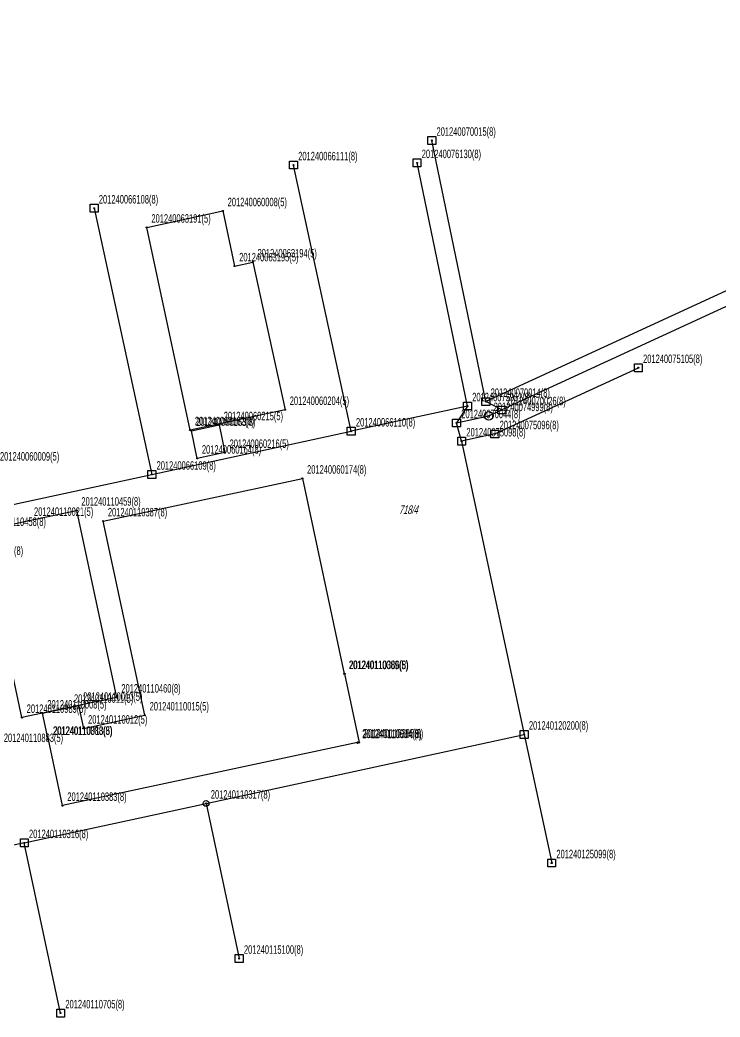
# Model space of a CAD drawing. Extents: x 4375363 to 4375747, y 5360877 to 5361205.
# Drawn here: x 4375459.9 to 4375608, y 5360991.2 to 5361202.2 of the extents above; entities that cross this region are included whole.
import ezdxf

# ---------------------------------------------------------------- set-up
doc = ezdxf.new("R2010")
doc.units = 0
doc.linetypes.add('AUSGEZOGEN', pattern=[0])
for name, color, linetype in [('FLST_1K_NR', 30, 'AUSGEZOGEN'), ('GEB_HAUPT', 50, 'AUSGEZOGEN'), ('GRE_FLST', 10, 'AUSGEZOGEN'), ('PKT_D', 162, 'AUSGEZOGEN'), ('PKT_G', 7, 'AUSGEZOGEN'), ('PKT_NUMMER', 255, 'AUSGEZOGEN')]:
    doc.layers.add(name, color=color, linetype=linetype)

# ---------------------------------------------------------------- blocks, each defined once
blk = doc.blocks.new('SYM010')
at = {"layer": 'PKT_G'}
for p, q in [((-0.83, -0.83), (-0.83, 0.83)), ((-0.83, 0.83), (0.83, 0.83)), ((0.83, 0.83), (0.83, -0.83)), ((0.83, -0.83), (-0.83, -0.83))]:
    blk.add_line(p, q, dxfattribs=at)
blk = doc.blocks.new('SYM000')
at = {"layer": 'PKT_G'}
blk.add_circle((0, 0), 0.61, dxfattribs=at)
blk = doc.blocks.new('SYM019')
at = {"layer": 'PKT_G'}
blk.add_circle((0, 0), 0.09, dxfattribs=at)
blk = doc.blocks.new('D_SYM019')
at = {"layer": 'PKT_D'}
blk.add_circle((0, 0), 0.09, dxfattribs=at)
blk = doc.blocks.new('SYM003')
at = {"layer": 'PKT_G'}
blk.add_circle((0, 0), 0.91, dxfattribs=at)
blk = doc.blocks.new('PKT_NR_SYM')
at = {"layer": 'PKT_NUMMER'}
blk.add_circle((0, 0), 0.11, dxfattribs=at)
blk = doc.blocks.new('PKT_NR_SYM_8')
at = {"layer": 'PKT_NUMMER'}
blk.add_blockref('PKT_NR_SYM', (0, 0), dxfattribs=at)
at = {"layer": 'PKT_NUMMER', "width": 0.66}
blk.add_text('201240110705(8)', height=1.8, dxfattribs=at).set_placement((1, 1))
blk = doc.blocks.new('PKT_NR_SYM_27')
at = {"layer": 'PKT_NUMMER'}
blk.add_blockref('PKT_NR_SYM', (0, 0), dxfattribs=at)
at = {"layer": 'PKT_NUMMER', "width": 0.66}
blk.add_text('201240115100(8)', height=1.8, dxfattribs=at).set_placement((1, 1))
blk = doc.blocks.new('PKT_NR_SYM_36')
at = {"layer": 'PKT_NUMMER'}
blk.add_blockref('PKT_NR_SYM', (0, 0), dxfattribs=at)
at = {"layer": 'PKT_NUMMER', "width": 0.66}
blk.add_text('201240110316(8)', height=1.8, dxfattribs=at).set_placement((1, 1))
blk = doc.blocks.new('PKT_NR_SYM_39')
at = {"layer": 'PKT_NUMMER'}
blk.add_blockref('PKT_NR_SYM', (0, 0), dxfattribs=at)
at = {"layer": 'PKT_NUMMER', "width": 0.66}
blk.add_text('201240110317(8)', height=1.8, dxfattribs=at).set_placement((1, 1))
blk = doc.blocks.new('PKT_NR_SYM_42')
at = {"layer": 'PKT_NUMMER'}
blk.add_blockref('PKT_NR_SYM', (0, 0), dxfattribs=at)
at = {"layer": 'PKT_NUMMER', "width": 0.66}
blk.add_text('201240110460(8)', height=1.8, dxfattribs=at).set_placement((1, 1))
blk = doc.blocks.new('PKT_NR_SYM_43')
at = {"layer": 'PKT_NUMMER'}
blk.add_blockref('PKT_NR_SYM', (0, 0), dxfattribs=at)
at = {"layer": 'PKT_NUMMER', "width": 0.66}
blk.add_text('201240110459(8)', height=1.8, dxfattribs=at).set_placement((1, 1))
blk = doc.blocks.new('PKT_NR_SYM_44')
at = {"layer": 'PKT_NUMMER'}
blk.add_blockref('PKT_NR_SYM', (0, 0), dxfattribs=at)
at = {"layer": 'PKT_NUMMER', "width": 0.66}
blk.add_text('201240110458(8)', height=1.8, dxfattribs=at).set_placement((1, 1))
blk = doc.blocks.new('PKT_NR_SYM_45')
at = {"layer": 'PKT_NUMMER'}
blk.add_blockref('PKT_NR_SYM', (0, 0), dxfattribs=at)
at = {"layer": 'PKT_NUMMER', "width": 0.66}
blk.add_text('201240110989(5)', height=1.8, dxfattribs=at).set_placement((1, 1))
blk = doc.blocks.new('PKT_NR_SYM_48')
at = {"layer": 'PKT_NUMMER'}
blk.add_blockref('PKT_NR_SYM', (0, 0), dxfattribs=at)
at = {"layer": 'PKT_NUMMER', "width": 0.66}
blk.add_text('201240110344(8)', height=1.8, dxfattribs=at).set_placement((1, 1))
blk = doc.blocks.new('PKT_NR_SYM_51')
at = {"layer": 'PKT_NUMMER'}
blk.add_blockref('PKT_NR_SYM', (0, 0), dxfattribs=at)
at = {"layer": 'PKT_NUMMER', "width": 0.66}
blk.add_text('201240110883(5)', height=1.8, dxfattribs=at).set_placement((1, 1))
blk = doc.blocks.new('PKT_NR_SYM_54')
at = {"layer": 'PKT_NUMMER'}
blk.add_blockref('PKT_NR_SYM', (0, 0), dxfattribs=at)
at = {"layer": 'PKT_NUMMER', "width": 0.66}
blk.add_text('201240110383(8)', height=1.8, dxfattribs=at).set_placement((1, 1))
blk = doc.blocks.new('PKT_NR_SYM_55')
at = {"layer": 'PKT_NUMMER'}
blk.add_blockref('PKT_NR_SYM', (0, 0), dxfattribs=at)
at = {"layer": 'PKT_NUMMER', "width": 0.66}
blk.add_text('201240110008(5)', height=1.8, dxfattribs=at).set_placement((1, 1))
blk = doc.blocks.new('PKT_NR_SYM_56')
at = {"layer": 'PKT_NUMMER'}
blk.add_blockref('PKT_NR_SYM', (0, 0), dxfattribs=at)
at = {"layer": 'PKT_NUMMER', "width": 0.66}
blk.add_text('201240110009(5)', height=1.8, dxfattribs=at).set_placement((1, 1))
blk = doc.blocks.new('PKT_NR_SYM_57')
at = {"layer": 'PKT_NUMMER'}
blk.add_blockref('PKT_NR_SYM', (0, 0), dxfattribs=at)
at = {"layer": 'PKT_NUMMER', "width": 0.66}
blk.add_text('201240110010(5)', height=1.8, dxfattribs=at).set_placement((1, 1))
blk = doc.blocks.new('PKT_NR_SYM_58')
at = {"layer": 'PKT_NUMMER'}
blk.add_blockref('PKT_NR_SYM', (0, 0), dxfattribs=at)
at = {"layer": 'PKT_NUMMER', "width": 0.66}
blk.add_text('201240110384(8)', height=1.8, dxfattribs=at).set_placement((1, 1))
blk = doc.blocks.new('PKT_NR_SYM_59')
at = {"layer": 'PKT_NUMMER'}
blk.add_blockref('PKT_NR_SYM', (0, 0), dxfattribs=at)
at = {"layer": 'PKT_NUMMER', "width": 0.66}
blk.add_text('201240110385(8)', height=1.8, dxfattribs=at).set_placement((1, 1))
blk = doc.blocks.new('PKT_NR_SYM_60')
at = {"layer": 'PKT_NUMMER'}
blk.add_blockref('PKT_NR_SYM', (0, 0), dxfattribs=at)
at = {"layer": 'PKT_NUMMER', "width": 0.66}
blk.add_text('201240110011(5)', height=1.8, dxfattribs=at).set_placement((1, 1))
blk = doc.blocks.new('PKT_NR_SYM_61')
at = {"layer": 'PKT_NUMMER'}
blk.add_blockref('PKT_NR_SYM', (0, 0), dxfattribs=at)
at = {"layer": 'PKT_NUMMER', "width": 0.66}
blk.add_text('201240110012(5)', height=1.8, dxfattribs=at).set_placement((1, 1))
blk = doc.blocks.new('PKT_NR_SYM_62')
at = {"layer": 'PKT_NUMMER'}
blk.add_blockref('PKT_NR_SYM', (0, 0), dxfattribs=at)
at = {"layer": 'PKT_NUMMER', "width": 0.66}
blk.add_text('201240110386(8)', height=1.8, dxfattribs=at).set_placement((1, 1))
blk = doc.blocks.new('PKT_NR_SYM_63')
at = {"layer": 'PKT_NUMMER'}
blk.add_blockref('PKT_NR_SYM', (0, 0), dxfattribs=at)
at = {"layer": 'PKT_NUMMER', "width": 0.66}
blk.add_text('201240110013(5)', height=1.8, dxfattribs=at).set_placement((1, 1))
blk = doc.blocks.new('PKT_NR_SYM_64')
at = {"layer": 'PKT_NUMMER'}
blk.add_blockref('PKT_NR_SYM', (0, 0), dxfattribs=at)
at = {"layer": 'PKT_NUMMER', "width": 0.66}
blk.add_text('201240110014(5)', height=1.8, dxfattribs=at).set_placement((1, 1))
blk = doc.blocks.new('PKT_NR_SYM_65')
at = {"layer": 'PKT_NUMMER'}
blk.add_blockref('PKT_NR_SYM', (0, 0), dxfattribs=at)
at = {"layer": 'PKT_NUMMER', "width": 0.66}
blk.add_text('201240110015(5)', height=1.8, dxfattribs=at).set_placement((1, 1))
blk = doc.blocks.new('PKT_NR_SYM_66')
at = {"layer": 'PKT_NUMMER'}
blk.add_blockref('PKT_NR_SYM', (0, 0), dxfattribs=at)
at = {"layer": 'PKT_NUMMER', "width": 0.66}
blk.add_text('201240110387(8)', height=1.8, dxfattribs=at).set_placement((1, 1))
blk = doc.blocks.new('PKT_NR_SYM_67')
at = {"layer": 'PKT_NUMMER'}
blk.add_blockref('PKT_NR_SYM', (0, 0), dxfattribs=at)
at = {"layer": 'PKT_NUMMER', "width": 0.66}
blk.add_text('201240110388(8)', height=1.8, dxfattribs=at).set_placement((1, 1))
blk = doc.blocks.new('PKT_NR_SYM_76')
at = {"layer": 'PKT_NUMMER'}
blk.add_blockref('PKT_NR_SYM', (0, 0), dxfattribs=at)
at = {"layer": 'PKT_NUMMER', "width": 0.66}
blk.add_text('201240110021(5)', height=1.8, dxfattribs=at).set_placement((1, 1))
blk = doc.blocks.new('PKT_NR_SYM_77')
at = {"layer": 'PKT_NUMMER'}
blk.add_blockref('PKT_NR_SYM', (0, 0), dxfattribs=at)
at = {"layer": 'PKT_NUMMER', "width": 0.66}
blk.add_text('201240125099(8)', height=1.8, dxfattribs=at).set_placement((1, 1))
blk = doc.blocks.new('PKT_NR_SYM_78')
at = {"layer": 'PKT_NUMMER'}
blk.add_blockref('PKT_NR_SYM', (0, 0), dxfattribs=at)
at = {"layer": 'PKT_NUMMER', "width": 0.66}
blk.add_text('201240120200(8)', height=1.8, dxfattribs=at).set_placement((1, 1))
blk = doc.blocks.new('PKT_NR_SYM_79')
at = {"layer": 'PKT_NUMMER'}
blk.add_blockref('PKT_NR_SYM', (0, 0), dxfattribs=at)
at = {"layer": 'PKT_NUMMER', "width": 0.66}
blk.add_text('201240063195(5)', height=1.8, dxfattribs=at).set_placement((1, 1))
blk = doc.blocks.new('PKT_NR_SYM_80')
at = {"layer": 'PKT_NUMMER'}
blk.add_blockref('PKT_NR_SYM', (0, 0), dxfattribs=at)
at = {"layer": 'PKT_NUMMER', "width": 0.66}
blk.add_text('201240063194(5)', height=1.8, dxfattribs=at).set_placement((1, 1))
blk = doc.blocks.new('PKT_NR_SYM_81')
at = {"layer": 'PKT_NUMMER'}
blk.add_blockref('PKT_NR_SYM', (0, 0), dxfattribs=at)
at = {"layer": 'PKT_NUMMER', "width": 0.66}
blk.add_text('201240066111(8)', height=1.8, dxfattribs=at).set_placement((1, 1))
blk = doc.blocks.new('PKT_NR_SYM_82')
at = {"layer": 'PKT_NUMMER'}
blk.add_blockref('PKT_NR_SYM', (0, 0), dxfattribs=at)
at = {"layer": 'PKT_NUMMER', "width": 0.66}
blk.add_text('201240066110(8)', height=1.8, dxfattribs=at).set_placement((1, 1))
blk = doc.blocks.new('PKT_NR_SYM_89')
at = {"layer": 'PKT_NUMMER'}
blk.add_blockref('PKT_NR_SYM', (0, 0), dxfattribs=at)
at = {"layer": 'PKT_NUMMER', "width": 0.66}
blk.add_text('201240066108(8)', height=1.8, dxfattribs=at).set_placement((1, 1))
blk = doc.blocks.new('PKT_NR_SYM_92')
at = {"layer": 'PKT_NUMMER'}
blk.add_blockref('PKT_NR_SYM', (0, 0), dxfattribs=at)
at = {"layer": 'PKT_NUMMER', "width": 0.66}
blk.add_text('201240060009(5)', height=1.8, dxfattribs=at).set_placement((1, 1))
blk = doc.blocks.new('PKT_NR_SYM_95')
at = {"layer": 'PKT_NUMMER'}
blk.add_blockref('PKT_NR_SYM', (0, 0), dxfattribs=at)
at = {"layer": 'PKT_NUMMER', "width": 0.66}
blk.add_text('201240066109(8)', height=1.8, dxfattribs=at).set_placement((1, 1))
blk = doc.blocks.new('PKT_NR_SYM_97')
at = {"layer": 'PKT_NUMMER'}
blk.add_blockref('PKT_NR_SYM', (0, 0), dxfattribs=at)
at = {"layer": 'PKT_NUMMER', "width": 0.66}
blk.add_text('201240060164(8)', height=1.8, dxfattribs=at).set_placement((1, 1))
blk = doc.blocks.new('PKT_NR_SYM_98')
at = {"layer": 'PKT_NUMMER'}
blk.add_blockref('PKT_NR_SYM', (0, 0), dxfattribs=at)
at = {"layer": 'PKT_NUMMER', "width": 0.66}
blk.add_text('201240060163(8)', height=1.8, dxfattribs=at).set_placement((1, 1))
blk = doc.blocks.new('PKT_NR_SYM_99')
at = {"layer": 'PKT_NUMMER'}
blk.add_blockref('PKT_NR_SYM', (0, 0), dxfattribs=at)
at = {"layer": 'PKT_NUMMER', "width": 0.66}
blk.add_text('201240060162(8)', height=1.8, dxfattribs=at).set_placement((1, 1))
blk = doc.blocks.new('PKT_NR_SYM_100')
at = {"layer": 'PKT_NUMMER'}
blk.add_blockref('PKT_NR_SYM', (0, 0), dxfattribs=at)
at = {"layer": 'PKT_NUMMER', "width": 0.66}
blk.add_text('201240060216(5)', height=1.8, dxfattribs=at).set_placement((1, 1))
blk = doc.blocks.new('PKT_NR_SYM_101')
at = {"layer": 'PKT_NUMMER'}
blk.add_blockref('PKT_NR_SYM', (0, 0), dxfattribs=at)
at = {"layer": 'PKT_NUMMER', "width": 0.66}
blk.add_text('201240060215(5)', height=1.8, dxfattribs=at).set_placement((1, 1))
blk = doc.blocks.new('PKT_NR_SYM_102')
at = {"layer": 'PKT_NUMMER'}
blk.add_blockref('PKT_NR_SYM', (0, 0), dxfattribs=at)
at = {"layer": 'PKT_NUMMER', "width": 0.66}
blk.add_text('201240060204(5)', height=1.8, dxfattribs=at).set_placement((1, 1))
blk = doc.blocks.new('PKT_NR_SYM_103')
at = {"layer": 'PKT_NUMMER'}
blk.add_blockref('PKT_NR_SYM', (0, 0), dxfattribs=at)
at = {"layer": 'PKT_NUMMER', "width": 0.66}
blk.add_text('201240063191(5)', height=1.8, dxfattribs=at).set_placement((1, 1))
blk = doc.blocks.new('PKT_NR_SYM_104')
at = {"layer": 'PKT_NUMMER'}
blk.add_blockref('PKT_NR_SYM', (0, 0), dxfattribs=at)
at = {"layer": 'PKT_NUMMER', "width": 0.66}
blk.add_text('201240060008(5)', height=1.8, dxfattribs=at).set_placement((1, 1))
blk = doc.blocks.new('PKT_NR_SYM_109')
at = {"layer": 'PKT_NUMMER'}
blk.add_blockref('PKT_NR_SYM', (0, 0), dxfattribs=at)
at = {"layer": 'PKT_NUMMER', "width": 0.66}
blk.add_text('201240060174(8)', height=1.8, dxfattribs=at).set_placement((1, 1))
blk = doc.blocks.new('PKT_NR_SYM_110')
at = {"layer": 'PKT_NUMMER'}
blk.add_blockref('PKT_NR_SYM', (0, 0), dxfattribs=at)
at = {"layer": 'PKT_NUMMER', "width": 0.66}
blk.add_text('201240076130(8)', height=1.8, dxfattribs=at).set_placement((1, 1))
blk = doc.blocks.new('PKT_NR_SYM_111')
at = {"layer": 'PKT_NUMMER'}
blk.add_blockref('PKT_NR_SYM', (0, 0), dxfattribs=at)
at = {"layer": 'PKT_NUMMER', "width": 0.66}
blk.add_text('201240075951(8)', height=1.8, dxfattribs=at).set_placement((1, 1))
blk = doc.blocks.new('PKT_NR_SYM_114')
at = {"layer": 'PKT_NUMMER'}
blk.add_blockref('PKT_NR_SYM', (0, 0), dxfattribs=at)
at = {"layer": 'PKT_NUMMER', "width": 0.66}
blk.add_text('201240075098(8)', height=1.8, dxfattribs=at).set_placement((1, 1))
blk = doc.blocks.new('PKT_NR_SYM_115')
at = {"layer": 'PKT_NUMMER'}
blk.add_blockref('PKT_NR_SYM', (0, 0), dxfattribs=at)
at = {"layer": 'PKT_NUMMER', "width": 0.66}
blk.add_text('201240075096(8)', height=1.8, dxfattribs=at).set_placement((1, 1))
blk = doc.blocks.new('PKT_NR_SYM_116')
at = {"layer": 'PKT_NUMMER'}
blk.add_blockref('PKT_NR_SYM', (0, 0), dxfattribs=at)
at = {"layer": 'PKT_NUMMER', "width": 0.66}
blk.add_text('201240075105(8)', height=1.8, dxfattribs=at).set_placement((1, 1))
blk = doc.blocks.new('PKT_NR_SYM_117')
at = {"layer": 'PKT_NUMMER'}
blk.add_blockref('PKT_NR_SYM', (0, 0), dxfattribs=at)
at = {"layer": 'PKT_NUMMER', "width": 0.66}
blk.add_text('201240070026(8)', height=1.8, dxfattribs=at).set_placement((1, 1))
blk = doc.blocks.new('PKT_NR_SYM_118')
at = {"layer": 'PKT_NUMMER'}
blk.add_blockref('PKT_NR_SYM', (0, 0), dxfattribs=at)
at = {"layer": 'PKT_NUMMER', "width": 0.66}
blk.add_text('201240070015(8)', height=1.8, dxfattribs=at).set_placement((1, 1))
blk = doc.blocks.new('PKT_NR_SYM_119')
at = {"layer": 'PKT_NUMMER'}
blk.add_blockref('PKT_NR_SYM', (0, 0), dxfattribs=at)
at = {"layer": 'PKT_NUMMER', "width": 0.66}
blk.add_text('201240070014(8)', height=1.8, dxfattribs=at).set_placement((1, 1))
blk = doc.blocks.new('PKT_NR_SYM_120')
at = {"layer": 'PKT_NUMMER'}
blk.add_blockref('PKT_NR_SYM', (0, 0), dxfattribs=at)
at = {"layer": 'PKT_NUMMER', "width": 0.66}
blk.add_text('201240070044(8)', height=1.8, dxfattribs=at).set_placement((1, 1))
blk = doc.blocks.new('PKT_NR_SYM_121')
at = {"layer": 'PKT_NUMMER'}
blk.add_blockref('PKT_NR_SYM', (0, 0), dxfattribs=at)
at = {"layer": 'PKT_NUMMER', "width": 0.66}
blk.add_text('201240074999(8)', height=1.8, dxfattribs=at).set_placement((1, 1))

msp = doc.modelspace()

# ---------------------------------------------------------------- linework, layer by layer
at = {"layer": 'GEB_HAUPT'}
for p, q in [((4375486.72, 5361158.29), (4375502.86, 5361161.77)), ((4375502.86, 5361161.77), (4375505.3, 5361150.1)), ((4375495.91, 5361115.41), (4375486.72, 5361158.29)), ((4375505.3, 5361150.1), (4375509.18, 5361150.94)), ((4375509.18, 5361150.94), (4375516, 5361119.7)), ((4375516, 5361119.7), (4375495.91, 5361115.41)), ((4375496.18, 5361115.25), (4375502.03, 5361116.48)), ((4375502.03, 5361116.48), (4375503.26, 5361110.62)), ((4375497.41, 5361109.4), (4375496.18, 5361115.25)), ((4375503.26, 5361110.62), (4375497.41, 5361109.4)), ((4375477.51, 5361096.12), (4375519.66, 5361105.16)), ((4375519.66, 5361105.16), (4375528.49, 5361063.79)), ((4375461.88, 5361096.24), (4375471.9, 5361098.39)), ((4375471.9, 5361098.39), (4375480.36, 5361058.82)), ((4375451.86, 5361094.1), (4375461.88, 5361096.24)), ((4375486.35, 5361055.04), (4375477.51, 5361096.12)), ((4375460.33, 5361054.53), (4375451.86, 5361094.1)), ((4375528.49, 5361063.79), (4375528.61, 5361063.81)), ((4375528.61, 5361063.81), (4375531.7, 5361049.29)), ((4375472.28, 5361057.09), (4375470.34, 5361056.67)), ((4375470.34, 5361056.67), (4375472.28, 5361057.09)), ((4375480.36, 5361058.82), (4375472.28, 5361057.09)), ((4375472.28, 5361057.09), (4375473.32, 5361052.25)), ((4375464.69, 5361055.45), (4375460.33, 5361054.53)), ((4375470.34, 5361056.67), (4375464.69, 5361055.45)), ((4375464.69, 5361055.45), (4375470.34, 5361056.67)), ((4375465.87, 5361049.87), (4375464.69, 5361055.45)), ((4375473.32, 5361052.25), (4375486.35, 5361055.04)), ((4375465.97, 5361049.88), (4375465.87, 5361049.87)), ((4375468.93, 5361035.9), (4375465.97, 5361049.88)), ((4375531.33, 5361049.27), (4375468.93, 5361035.9)), ((4375531.36, 5361049.18), (4375531.33, 5361049.27)), ((4375531.7, 5361049.29), (4375531.36, 5361049.18))]:
    msp.add_line(p, q, dxfattribs=at)
at = {"layer": 'GRE_FLST'}
for p, q in [((4375733.8, 5361202.21), (4375558.5, 5361121.42)), ((4375731.79, 5361197.98), (4375561.86, 5361119.66)), ((4375558.5, 5361121.42), (4375547.05, 5361176.69)), ((4375530, 5361115.15), (4375517.79, 5361171.49)), ((4375554.61, 5361120.49), (4375543.93, 5361171.96)), ((4375475.6, 5361162.35), (4375487.81, 5361106)), ((4375560.4, 5361114.58), (4375590.76, 5361128.58)), ((4375554.61, 5361120.49), (4375530, 5361115.15)), ((4375554.61, 5361120.49), (4375552.29, 5361116.91)), ((4375561.86, 5361119.66), (4375558.5, 5361121.42)), ((4375552.29, 5361116.91), (4375559.13, 5361118.4)), ((4375559.13, 5361118.4), (4375561.86, 5361119.66)), ((4375553.37, 5361113.05), (4375552.29, 5361116.91)), ((4375487.81, 5361106), (4375530, 5361115.15)), ((4375560.4, 5361114.58), (4375553.37, 5361113.05)), ((4375553.37, 5361113.05), (4375566.61, 5361050.97)), ((4375442.02, 5361096.06), (4375487.81, 5361106)), ((4375499.29, 5361036.37), (4375566.61, 5361050.97)), ((4375566.61, 5361050.97), (4375572.42, 5361023.76)), ((4375460.82, 5361028.02), (4375499.29, 5361036.37)), ((4375499.29, 5361036.37), (4375506.3, 5361003.54)), ((4375460.82, 5361028.02), (4375425.14, 5361020.28)), ((4375468.51, 5360991.98), (4375460.82, 5361028.02))]:
    msp.add_line(p, q, dxfattribs=at)

# ---------------------------------------------------------------- block references
at = {"layer": 'PKT_D'}
for p in [(4375502.86, 5361161.77), (4375486.72, 5361158.29), (4375505.3, 5361150.1), (4375509.18, 5361150.94), (4375516, 5361119.7), (4375502.03, 5361116.48), (4375503.26, 5361110.62), (4375461.88, 5361096.24), (4375528.49, 5361063.79), (4375472.28, 5361057.09), (4375464.69, 5361055.45), (4375470.34, 5361056.67), (4375486.35, 5361055.04), (4375460.33, 5361054.53), (4375473.32, 5361052.25), (4375465.97, 5361049.88), (4375531.33, 5361049.27)]:
    msp.add_blockref('D_SYM019', p, dxfattribs=at)
at = {"layer": 'PKT_G'}
for name, p in [('SYM010', (4375547.05, 5361176.69)), ('SYM010', (4375517.79, 5361171.49)), ('SYM010', (4375543.93, 5361171.96)), ('SYM010', (4375475.6, 5361162.35)), ('SYM010', (4375590.76, 5361128.58)), ('SYM010', (4375554.61, 5361120.49)), ('SYM010', (4375558.5, 5361121.42)), ('SYM010', (4375561.86, 5361119.66)), ('SYM003', (4375559.13, 5361118.4)), ('SYM010', (4375552.29, 5361116.91)), ('SYM019', (4375495.91, 5361115.41)), ('SYM019', (4375496.18, 5361115.25)), ('SYM010', (4375530, 5361115.15)), ('SYM010', (4375560.4, 5361114.58)), ('SYM010', (4375553.37, 5361113.05)), ('SYM019', (4375497.41, 5361109.4)), ('SYM010', (4375487.81, 5361106)), ('SYM019', (4375519.66, 5361105.16)), ('SYM019', (4375471.9, 5361098.39)), ('SYM019', (4375477.51, 5361096.12)), ('SYM019', (4375528.61, 5361063.81)), ('SYM019', (4375480.36, 5361058.82)), ('SYM010', (4375566.61, 5361050.97)), ('SYM019', (4375465.87, 5361049.87)), ('SYM019', (4375531.36, 5361049.18)), ('SYM019', (4375531.7, 5361049.29)), ('SYM019', (4375468.93, 5361035.9)), ('SYM000', (4375499.29, 5361036.37)), ('SYM010', (4375460.82, 5361028.02)), ('SYM010', (4375572.42, 5361023.76)), ('SYM010', (4375506.3, 5361003.54)), ('SYM010', (4375468.51, 5360991.98))]:
    msp.add_blockref(name, p, dxfattribs=at)
at = {"layer": 'PKT_NUMMER'}
for name, p in [('PKT_NR_SYM_118', (4375547.05, 5361176.69)), ('PKT_NR_SYM_81', (4375517.79, 5361171.49)), ('PKT_NR_SYM_110', (4375543.93, 5361171.96)), ('PKT_NR_SYM_89', (4375475.6, 5361162.35)), ('PKT_NR_SYM_104', (4375502.86, 5361161.77)), ('PKT_NR_SYM_103', (4375486.72, 5361158.29)), ('PKT_NR_SYM_79', (4375505.3, 5361150.1)), ('PKT_NR_SYM_80', (4375509.18, 5361150.94)), ('PKT_NR_SYM_116', (4375590.76, 5361128.58)), ('PKT_NR_SYM_102', (4375516, 5361119.7)), ('PKT_NR_SYM_111', (4375554.61, 5361120.49)), ('PKT_NR_SYM_119', (4375558.5, 5361121.42)), ('PKT_NR_SYM_117', (4375561.86, 5361119.66)), ('PKT_NR_SYM_121', (4375559.13, 5361118.4)), ('PKT_NR_SYM_99', (4375495.91, 5361115.41)), ('PKT_NR_SYM_101', (4375502.03, 5361116.48)), ('PKT_NR_SYM_120', (4375552.29, 5361116.91)), ('PKT_NR_SYM_98', (4375496.18, 5361115.25)), ('PKT_NR_SYM_82', (4375530, 5361115.15)), ('PKT_NR_SYM_115', (4375560.4, 5361114.58)), ('PKT_NR_SYM_114', (4375553.37, 5361113.05)), ('PKT_NR_SYM_97', (4375497.41, 5361109.4)), ('PKT_NR_SYM_100', (4375503.26, 5361110.62)), ('PKT_NR_SYM_92', (4375454.68, 5361107.93)), ('PKT_NR_SYM_95', (4375487.81, 5361106)), ('PKT_NR_SYM_109', (4375519.66, 5361105.16)), ('PKT_NR_SYM_43', (4375471.9, 5361098.39)), ('PKT_NR_SYM_76', (4375461.88, 5361096.24)), ('PKT_NR_SYM_66', (4375477.51, 5361096.12)), ('PKT_NR_SYM_44', (4375451.86, 5361094.1)), ('PKT_NR_SYM_48', (4375447.04, 5361087.97)), ('PKT_NR_SYM_56', (4375528.49, 5361063.79)), ('PKT_NR_SYM_62', (4375528.61, 5361063.81)), ('PKT_NR_SYM_42', (4375480.36, 5361058.82)), ('PKT_NR_SYM_60', (4375470.34, 5361056.67)), ('PKT_NR_SYM_57', (4375472.28, 5361057.09)), ('PKT_NR_SYM_45', (4375460.33, 5361054.53)), ('PKT_NR_SYM_55', (4375464.69, 5361055.45)), ('PKT_NR_SYM_65', (4375486.35, 5361055.04)), ('PKT_NR_SYM_61', (4375473.32, 5361052.25)), ('PKT_NR_SYM_67', (4375465.87, 5361049.87)), ('PKT_NR_SYM_63', (4375465.97, 5361049.88)), ('PKT_NR_SYM_78', (4375566.61, 5361050.97)), ('PKT_NR_SYM_51', (4375455.49, 5361048.36)), ('PKT_NR_SYM_64', (4375531.33, 5361049.27)), ('PKT_NR_SYM_58', (4375531.36, 5361049.18)), ('PKT_NR_SYM_59', (4375531.7, 5361049.29)), ('PKT_NR_SYM_54', (4375468.93, 5361035.9)), ('PKT_NR_SYM_39', (4375499.29, 5361036.37)), ('PKT_NR_SYM_36', (4375460.82, 5361028.02)), ('PKT_NR_SYM_77', (4375572.42, 5361023.76)), ('PKT_NR_SYM_27', (4375506.3, 5361003.54)), ('PKT_NR_SYM_8', (4375468.51, 5360991.98))]:
    msp.add_blockref(name, p, dxfattribs=at)

# ---------------------------------------------------------------- texts
at = {"layer": 'FLST_1K_NR', "oblique": 15, "width": 0.66}
msp.add_text('718/4', height=1.8, dxfattribs=at).set_placement((4375540.1, 5361097.65))

doc.saveas('drawing.dxf')
